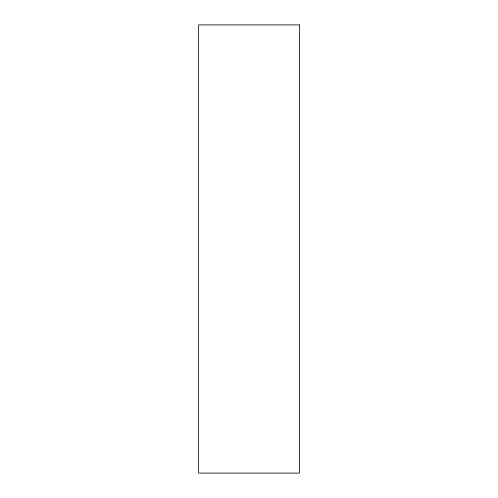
<?xml version="1.0" encoding="UTF-8"?>
<svg xmlns="http://www.w3.org/2000/svg" width="498" height="498" viewBox="0 0 498 498"><rect width="100%" height="100%" fill="white"/><g stroke="black" fill="none" stroke-linecap="round" stroke-linejoin="round"><path stroke-width="0.75" d="M299.423 24.9L198.578 24.9L198.578 473.1L299.423 473.1L299.423 24.9"/></g></svg>
